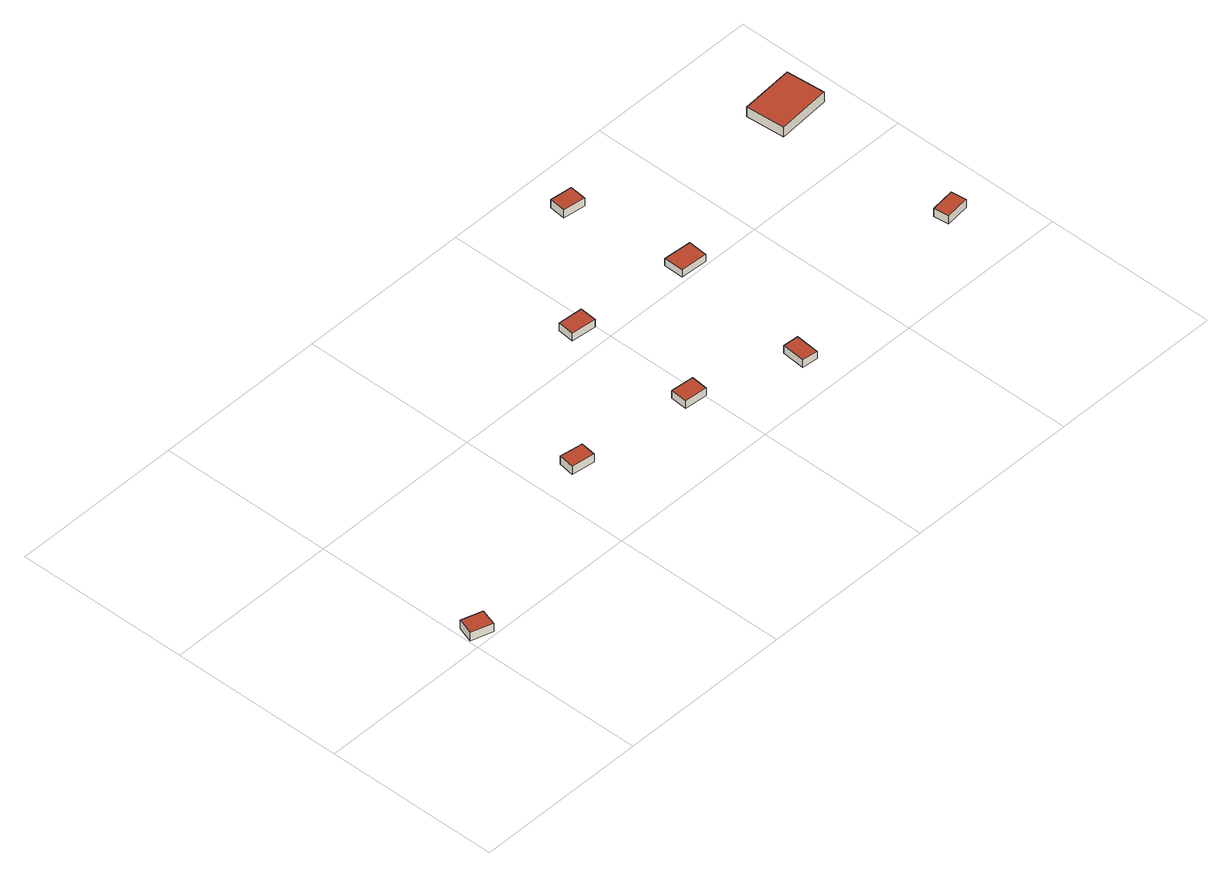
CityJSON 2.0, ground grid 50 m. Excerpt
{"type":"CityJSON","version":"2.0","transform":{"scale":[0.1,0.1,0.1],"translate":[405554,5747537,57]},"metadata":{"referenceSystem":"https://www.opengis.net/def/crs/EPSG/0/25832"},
"CityObjects":{
"building1":{"type":"Building","attributes":{"Gemeindeschluessel":"05515000","Geometrietyp2DReferenz":"3000","function":"31001_3070","roofType":"1000","measuredHeight":2.66},"geometry":[{"type":"Solid","lod":"2","boundaries":[[[[0,1,2,3]],[[4,5,1,0]],[[6,7,5,4]],[[3,2,7,6]],[[4,0,3,6]],[[1,5,7,2]]]],"semantics":{"surfaces":[{"type":"WallSurface"},{"type":"RoofSurface"},{"type":"GroundSurface"}],"values":[[0,0,0,0,1,2]]}}]},
"building2":{"type":"Building","attributes":{"Gemeindeschluessel":"05515000","Geometrietyp2DReferenz":"3000","function":"31001_3070","roofType":"1000","measuredHeight":2.63},"geometry":[{"type":"Solid","lod":"2","boundaries":[[[[8,9,10,11]],[[12,13,9,8]],[[14,15,13,12]],[[11,10,15,14]],[[12,8,11,14]],[[9,13,15,10]]]],"semantics":{"surfaces":[{"type":"WallSurface"},{"type":"RoofSurface"},{"type":"GroundSurface"}],"values":[[0,0,0,0,1,2]]}}]},
"building3":{"type":"Building","attributes":{"Gemeindeschluessel":"05515000","Geometrietyp2DReferenz":"3000","function":"31001_3070","roofType":"1000","measuredHeight":2.51},"geometry":[{"type":"Solid","lod":"2","boundaries":[[[[16,17,18,19]],[[20,21,17,16]],[[22,23,21,20]],[[19,18,23,22]],[[20,16,19,22]],[[17,21,23,18]]]],"semantics":{"surfaces":[{"type":"WallSurface"},{"type":"RoofSurface"},{"type":"GroundSurface"}],"values":[[0,0,0,0,1,2]]}}]},
"building4":{"type":"Building","attributes":{"Gemeindeschluessel":"05515000","Geometrietyp2DReferenz":"3000","function":"31001_3070","roofType":"1000","measuredHeight":2.4},"geometry":[{"type":"Solid","lod":"2","boundaries":[[[[24,25,26,27]],[[28,29,25,24]],[[30,31,29,28]],[[27,26,31,30]],[[28,24,27,30]],[[25,29,31,26]]]],"semantics":{"surfaces":[{"type":"WallSurface"},{"type":"RoofSurface"},{"type":"GroundSurface"}],"values":[[0,0,0,0,1,2]]}}]},
"building5":{"type":"Building","attributes":{"Gemeindeschluessel":"05515000","Geometrietyp2DReferenz":"3000","function":"31001_3070","roofType":"1000","measuredHeight":2.42},"geometry":[{"type":"Solid","lod":"2","boundaries":[[[[32,33,34,35]],[[36,37,33,32]],[[38,39,37,36]],[[35,34,39,38]],[[36,32,35,38]],[[33,37,39,34]]]],"semantics":{"surfaces":[{"type":"WallSurface"},{"type":"RoofSurface"},{"type":"GroundSurface"}],"values":[[0,0,0,0,1,2]]}}]},
"building6":{"type":"Building","attributes":{"Gemeindeschluessel":"05515000","Geometrietyp2DReferenz":"3000","function":"31001_3070","roofType":"1000","measuredHeight":2.29},"geometry":[{"type":"Solid","lod":"2","boundaries":[[[[40,41,42,43]],[[44,45,41,40]],[[46,47,45,44]],[[43,42,47,46]],[[44,40,43,46]],[[41,45,47,42]]]],"semantics":{"surfaces":[{"type":"WallSurface"},{"type":"RoofSurface"},{"type":"GroundSurface"}],"values":[[0,0,0,0,1,2]]}}]},
"building7":{"type":"Building","attributes":{"Gemeindeschluessel":"05515000","Geometrietyp2DReferenz":"3000","function":"31001_3070","roofType":"1000","measuredHeight":2.58},"geometry":[{"type":"Solid","lod":"2","boundaries":[[[[48,49,50,51]],[[52,53,49,48]],[[54,55,53,52]],[[51,50,55,54]],[[52,48,51,54]],[[49,53,55,50]]]],"semantics":{"surfaces":[{"type":"WallSurface"},{"type":"RoofSurface"},{"type":"GroundSurface"}],"values":[[0,0,0,0,1,2]]}}]},
"building8":{"type":"Building","attributes":{"Gemeindeschluessel":"05515000","Geometrietyp2DReferenz":"3000","function":"31001_3070","roofType":"1000","measuredHeight":2.59},"geometry":[{"type":"Solid","lod":"2","boundaries":[[[[56,57,58,59]],[[60,61,57,56]],[[62,63,61,60]],[[59,58,63,62]],[[60,56,59,62]],[[57,61,63,58]]]],"semantics":{"surfaces":[{"type":"WallSurface"},{"type":"RoofSurface"},{"type":"GroundSurface"}],"values":[[0,0,0,0,1,2]]}}]},
"building9":{"type":"Building","attributes":{"Gemeindeschluessel":"05515000","Geometrietyp2DReferenz":"3000","function":"31001_3070","roofType":"1000","measuredHeight":3.06},"geometry":[{"type":"Solid","lod":"2","boundaries":[[[[64,65,66,67]],[[68,69,65,64]],[[70,71,69,68]],[[67,66,71,70]],[[68,64,67,70]],[[65,69,71,66]]]],"semantics":{"surfaces":[{"type":"WallSurface"},{"type":"RoofSurface"},{"type":"GroundSurface"}],"values":[[0,0,0,0,1,2]]}}]}
},
"vertices":[
[15,72,39],[15,72,12],[0,25,12],[0,25,39],[76,53,39],[76,53,12],[61,6,39],[61,6,12],
[591,283,39],[591,283,13],[584,238,13],[584,238,39],[657,273,39],[657,273,13],[650,228,39],[650,228,13],
[934,195,37],[934,195,12],[999,190,12],[999,190,37],[938,244,37],[938,244,12],[1004,238,37],[1004,238,12],
[926,597,38],[926,597,14],[921,549,14],[921,549,38],[997,591,38],[997,591,14],[993,543,38],[993,543,14],
[1227,89,35],[1227,89,11],[1272,85,11],[1272,85,35],[1233,156,35],[1233,156,11],[1278,153,35],[1278,153,11],
[1258,563,40],[1258,563,17],[1256,506,17],[1256,506,40],[1338,557,40],[1338,557,17],[1334,501,40],[1334,501,17],
[1219,854,37],[1219,854,11],[1284,846,11],[1284,846,37],[1225,901,37],[1225,901,11],[1289,894,37],[1289,894,11],
[1828,175,32],[1828,175,6],[1898,183,6],[1898,183,32],[1823,219,32],[1823,219,6],[1893,228,32],[1893,228,6],
[1778,662,42],[1778,662,11],[1933,674,11],[1933,674,42],[1770,774,42],[1770,774,11],[1924,786,42],[1924,786,11]
]}
